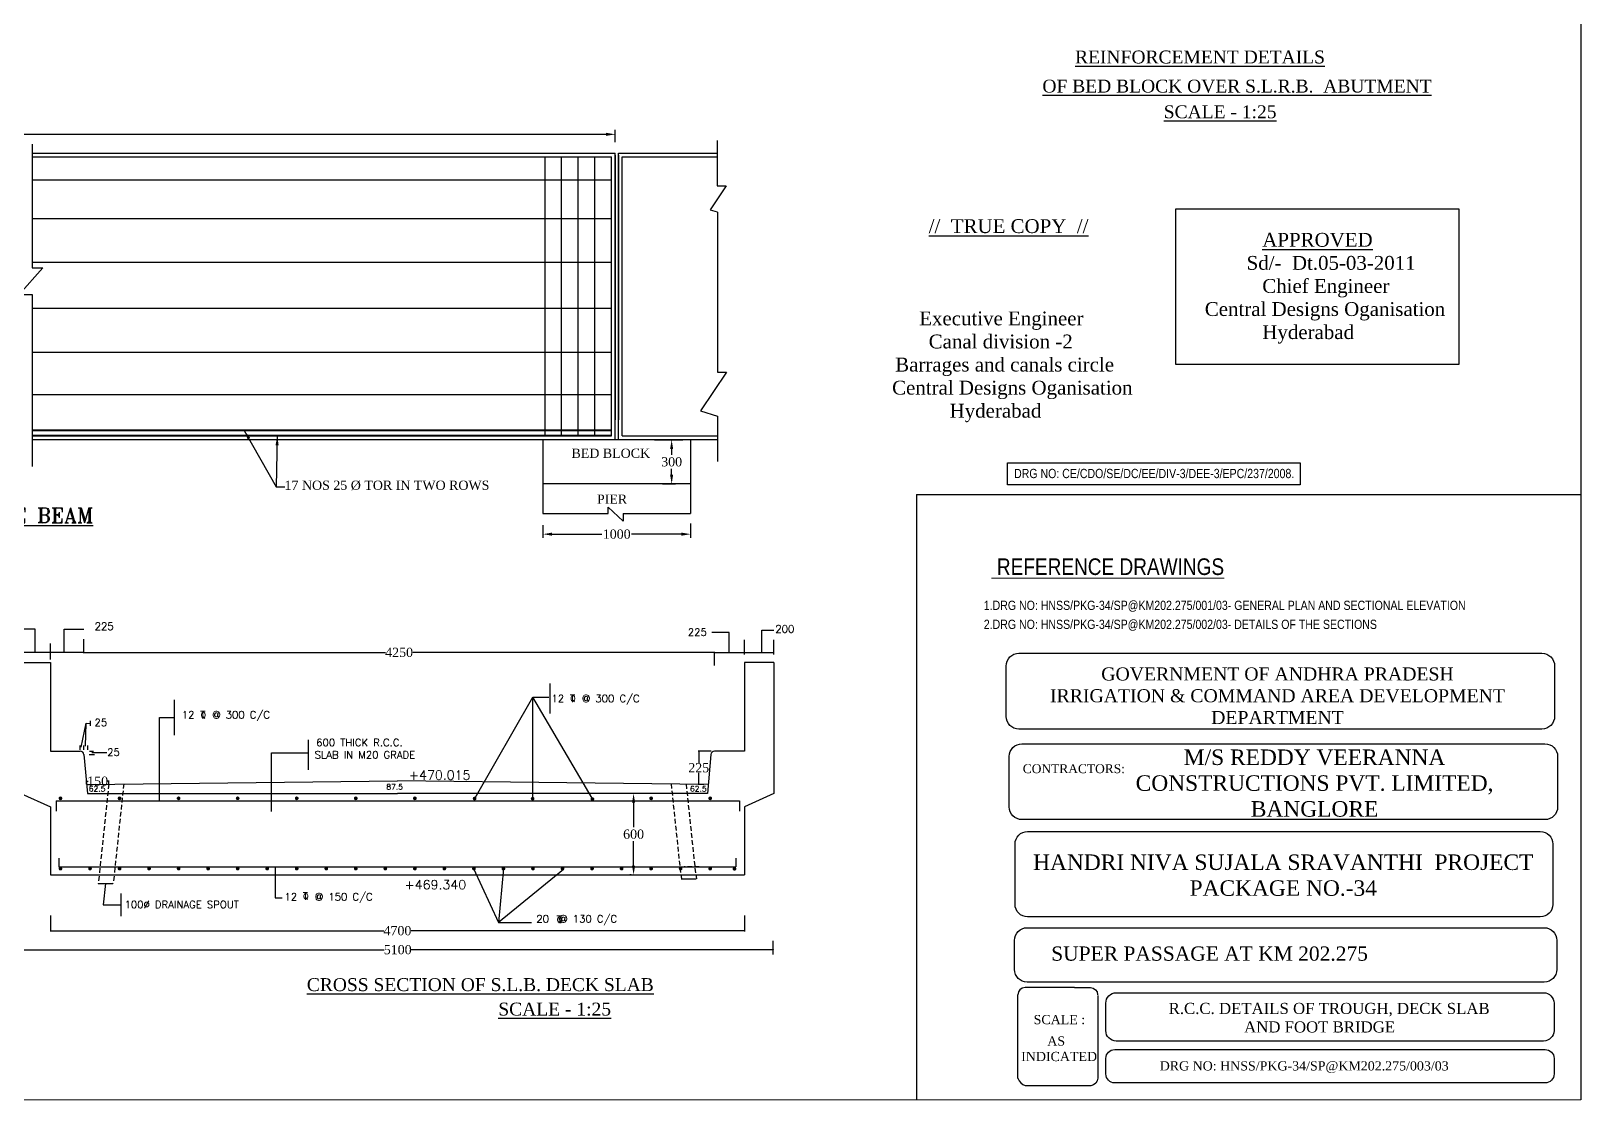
# Model space of a CAD drawing. Header units: millimetres. Extents: x 80 to 6605, y -575 to 2491.
# Drawn here: x 6029.2 to 6449.1, y -574.6 to -285 of the extents above; entities that cross this region are included whole.
import ezdxf

# ---------------------------------------------------------------- set-up
doc = ezdxf.new("R2010")
doc.units = ezdxf.units.MM
doc.linetypes.add('DASHED', pattern=[19.05, 12.7, -6.35])
for name, color, linetype in [('border', 7, 'Continuous'), ('MAIN', 7, 'Continuous'), ('SHEET', 3, 'Continuous')]:
    doc.layers.add(name, color=color, linetype=linetype)
doc.styles.add('ARIAL NARROW', font='ARIALN.TTF')
doc.styles.add('ROMANS', font='romans.shx', dxfattribs={"height": 2.5})
doc.styles.add('ROMANT', font='romant')
doc.styles.add('SIMPLEX', font='simplex.shx')
doc.styles.get("Standard").update_dxf_attribs({"font": 'times.ttf', "height": 2.5})
doc.styles.add('TIMES NEW ROMAN', font='times.ttf')
doc.styles.add('TNR_2.5', font='times.ttf', dxfattribs={"height": 2.5})
doc.dimstyles.new('ISO-25', dxfattribs={"dimtxt": 2.5, "dimasz": 2.5, "dimexe": 1.25, "dimexo": 0.625, "dimtad": 1, "dimlfac": 25, "dimtxsty": 'Standard', "dimcen": 2.5, "dimadec": 0, "dimazin": 0, "dimtfac": 1, "dimtmove": 0, "dimatfit": 3, "dimfxl": 1, "dimarcsym": 0})
doc.dimstyles.get("Standard").update_dxf_attribs({"dimtxt": 0.18, "dimasz": 0.18, "dimexe": 0.18, "dimexo": 0.0625, "dimgap": 0.09, "dimtad": 0, "dimtih": 1, "dimtoh": 1, "dimdec": 4, "dimzin": 0, "dimdsep": 46, "dimtxsty": 'Standard', "dimcen": 0.09, "dimadec": 0, "dimazin": 0, "dimtfac": 1, "dimtdec": 4, "dimtofl": 0, "dimtmove": 0, "dimatfit": 3, "dimfxl": 1, "dimtolj": 1, "dimtzin": 0, "dimarcsym": 0})
doc.dimstyles.new('STYLE_ESH', dxfattribs={"dimtxt": 2.5, "dimasz": 2.5, "dimexe": 1, "dimexo": 0.625, "dimtad": 0, "dimtih": 1, "dimtoh": 1, "dimdec": 0, "dimlfac": 100, "dimzin": 9, "dimdsep": 46, "dimtxsty": 'TNR_2.5', "dimcen": 2.5, "dimadec": 0, "dimazin": 2, "dimtfac": 1, "dimtdec": 0, "dimtofl": 0, "dimtmove": 2, "dimatfit": 3, "dimfxl": 1, "dimarcsym": 0})

# ---------------------------------------------------------------- blocks, each defined once
blk = doc.blocks.new('*D108')
at = {"color": 0, "lineweight": -2, "transparency": 16777216}
for p, q in [((5829.57, -315.16), (5829.57, -311.76)), ((5832.07, -313.01), (6184.98, -313.01)), ((6187.48, -315.16), (6187.48, -311.76))]:
    blk.add_line(p, q, dxfattribs=at)
at = {"color": 0, "transparency": 16777216}
for points in [[(5832.07, -312.59), (5832.07, -313.43), (5829.57, -313.01)], [(6184.98, -312.59), (6184.98, -313.43), (6187.48, -313.01)]]:
    blk.add_solid(points, dxfattribs=at)
at = {"layer": 'Defpoints', "color": 0, "transparency": 16777216}
for p in [(6187.48, -313.01), (5829.57, -315.79), (6187.48, -315.79)]:
    blk.add_point(p, dxfattribs=at)
at = {"color": 0, "transparency": 16777216, "insert": (6008.52, -311.11), "char_height": 2.5, "attachment_point": 5}
blk.add_mtext('13500', dxfattribs=at)
blk = doc.blocks.new('*D114')
at = {"color": 0, "lineweight": -2, "transparency": 16777216}
for p, q in [((6200.34, -395.72), (6203.78, -395.72)), ((6202.78, -398.22), (6202.78, -399.82)), ((6202.78, -405.22), (6202.78, -403.61)), ((6200.34, -407.72), (6203.78, -407.72))]:
    blk.add_line(p, q, dxfattribs=at)
at = {"color": 0, "transparency": 16777216}
for points in [[(6202.36, -398.22), (6203.19, -398.22), (6202.78, -395.72)], [(6202.36, -405.22), (6203.19, -405.22), (6202.78, -407.72)]]:
    blk.add_solid(points, dxfattribs=at)
at = {"layer": 'Defpoints', "color": 0, "transparency": 16777216}
for p in [(6199.72, -395.72), (6199.72, -407.72), (6202.78, -407.72)]:
    blk.add_point(p, dxfattribs=at)
at = {"color": 0, "transparency": 16777216, "insert": (6202.78, -401.72), "char_height": 2.5, "attachment_point": 5, "style": 'TNR_2.5'}
blk.add_mtext('300', dxfattribs=at)
blk = doc.blocks.new('*D115')
at = {"color": 0, "lineweight": -2, "transparency": 16777216}
for p, q in [((6167.9, -418.87), (6167.9, -422.31)), ((6207.9, -418.38), (6207.9, -422.31)), ((6170.4, -421.31), (6183.87, -421.31)), ((6205.4, -421.31), (6191.94, -421.31))]:
    blk.add_line(p, q, dxfattribs=at)
at = {"color": 0, "transparency": 16777216}
for points in [[(6170.4, -420.89), (6170.4, -421.73), (6167.9, -421.31)], [(6205.4, -420.89), (6205.4, -421.73), (6207.9, -421.31)]]:
    blk.add_solid(points, dxfattribs=at)
at = {"layer": 'Defpoints', "color": 0, "transparency": 16777216}
for p in [(6167.9, -418.24), (6207.9, -417.76), (6207.9, -421.31)]:
    blk.add_point(p, dxfattribs=at)
at = {"color": 0, "transparency": 16777216, "insert": (6187.9, -421.31), "char_height": 2.5, "attachment_point": 5, "style": 'TNR_2.5'}
blk.add_mtext('1000', dxfattribs=at)
blk = doc.blocks.new('*D159')
at = {"color": 0, "lineweight": -2, "transparency": 16777216}
for p, q in [((6043.5, -449.74), (6043.5, -453.52)), ((6043.68, -453.34), (6125.27, -453.34)), ((6214.23, -453.34), (6132.64, -453.34)), ((6214.41, -456.9), (6214.41, -453.16))]:
    blk.add_line(p, q, dxfattribs=at)
at = {"color": 0, "transparency": 16777216}
for points in [[(6043.68, -453.31), (6043.68, -453.37), (6043.5, -453.34)], [(6214.23, -453.31), (6214.23, -453.37), (6214.41, -453.34)]]:
    blk.add_solid(points, dxfattribs=at)
at = {"layer": 'Defpoints', "color": 0, "transparency": 16777216}
for p in [(6043.5, -449.67), (6214.41, -453.34), (6214.41, -456.96)]:
    blk.add_point(p, dxfattribs=at)
at = {"color": 0, "transparency": 16777216, "insert": (6128.95, -453.34), "char_height": 2.5, "attachment_point": 5}
blk.add_mtext('\\A1;4250', dxfattribs=at)
blk = doc.blocks.new('*D160')
at = {"color": 0, "lineweight": -2, "transparency": 16777216}
for p, q in [((6026.79, -533.8), (6026.79, -533.68)), ((6026.97, -533.86), (6124.94, -533.86)), ((6230.18, -533.86), (6132.2, -533.86)), ((6230.36, -533.8), (6230.36, -533.68))]:
    blk.add_line(p, q, dxfattribs=at)
at = {"color": 0, "transparency": 16777216}
for points in [[(6026.97, -533.83), (6026.97, -533.89), (6026.79, -533.86)], [(6230.18, -533.83), (6230.18, -533.89), (6230.36, -533.86)]]:
    blk.add_solid(points, dxfattribs=at)
at = {"layer": 'Defpoints', "color": 0, "transparency": 16777216}
for p in [(6026.79, -533.86), (6230.36, -533.86), (6230.36, -533.86)]:
    blk.add_point(p, dxfattribs=at)
at = {"color": 0, "transparency": 16777216, "insert": (6128.57, -533.86), "char_height": 2.5, "attachment_point": 5}
blk.add_mtext('\\A1;5100', dxfattribs=at)
blk = doc.blocks.new('*D161')
at = {"color": 0, "lineweight": -2, "transparency": 16777216}
for p, q in [((6034.5, -524.56), (6034.5, -528.9)), ((6222.5, -524.56), (6222.5, -528.9)), ((6034.68, -528.72), (6124.81, -528.72)), ((6222.32, -528.72), (6132.18, -528.72))]:
    blk.add_line(p, q, dxfattribs=at)
at = {"color": 0, "transparency": 16777216}
for points in [[(6034.68, -528.69), (6034.68, -528.75), (6034.5, -528.72)], [(6222.32, -528.69), (6222.32, -528.75), (6222.5, -528.72)]]:
    blk.add_solid(points, dxfattribs=at)
at = {"layer": 'Defpoints', "color": 0, "transparency": 16777216}
for p in [(6034.5, -524.5), (6222.5, -524.5), (6222.5, -528.72)]:
    blk.add_point(p, dxfattribs=at)
at = {"color": 0, "transparency": 16777216, "insert": (6128.5, -528.72), "char_height": 2.5, "attachment_point": 5}
blk.add_mtext('\\A1;4700', dxfattribs=at)
blk = doc.blocks.new('*D155')
at = {"color": 0, "lineweight": -2, "transparency": 16777216}
for p, q in [((6044.28, -489.02), (6044.28, -488.05)), ((6044.46, -488.23), (6044.71, -488.23)), ((6050.12, -488.23), (6049.86, -488.23)), ((6050.3, -488.94), (6050.3, -488.05))]:
    blk.add_line(p, q, dxfattribs=at)
at = {"color": 0, "transparency": 16777216}
for points in [[(6044.46, -488.2), (6044.46, -488.26), (6044.28, -488.23)], [(6050.12, -488.2), (6050.12, -488.26), (6050.3, -488.23)]]:
    blk.add_solid(points, dxfattribs=at)
at = {"layer": 'Defpoints', "color": 0, "transparency": 16777216}
for p in [(6044.28, -488.23), (6044.28, -489.08), (6050.3, -489.01)]:
    blk.add_point(p, dxfattribs=at)
at = {"color": 0, "transparency": 16777216, "insert": (6047.29, -488.23), "char_height": 2.5, "attachment_point": 5}
blk.add_mtext('\\A1;150', dxfattribs=at)
blk = doc.blocks.new('*D157')
at = {"color": 0, "lineweight": -2, "transparency": 16777216}
for p, q in [((6213.44, -480.08), (6209.93, -480.08)), ((6210.11, -480.26), (6210.11, -483.22)), ((6210.11, -488.9), (6210.11, -485.94)), ((6211.52, -489.08), (6209.93, -489.08))]:
    blk.add_line(p, q, dxfattribs=at)
at = {"color": 0, "transparency": 16777216}
for points in [[(6210.08, -480.26), (6210.14, -480.26), (6210.11, -480.08)], [(6210.08, -488.9), (6210.14, -488.9), (6210.11, -489.08)]]:
    blk.add_solid(points, dxfattribs=at)
at = {"layer": 'Defpoints', "color": 0, "transparency": 16777216}
for p in [(6213.5, -480.08), (6210.11, -489.08), (6211.58, -489.08)]:
    blk.add_point(p, dxfattribs=at)
at = {"color": 0, "transparency": 16777216, "insert": (6210.11, -484.58), "char_height": 2.5, "attachment_point": 5}
blk.add_mtext('\\A1;225', dxfattribs=at)
blk = doc.blocks.new('*D158')
at = {"color": 0, "lineweight": -2, "transparency": 16777216}
for p, q in [((6191.85, -491.58), (6191.47, -491.58)), ((6192.47, -494.08), (6192.47, -500.68)), ((6192.47, -511.08), (6192.47, -504.48)), ((6191.85, -513.58), (6191.47, -513.58))]:
    blk.add_line(p, q, dxfattribs=at)
at = {"color": 0, "transparency": 16777216}
for points in [[(6192.05, -494.08), (6192.89, -494.08), (6192.47, -491.58)], [(6192.05, -511.08), (6192.89, -511.08), (6192.47, -513.58)]]:
    blk.add_solid(points, dxfattribs=at)
at = {"layer": 'Defpoints', "color": 0, "transparency": 16777216}
for p in [(6192.47, -491.58), (6192.47, -513.58), (6192.47, -513.58)]:
    blk.add_point(p, dxfattribs=at)
at = {"color": 0, "transparency": 16777216, "insert": (6192.47, -502.58), "char_height": 2.5, "attachment_point": 5, "style": 'TNR_2.5'}
blk.add_mtext('600', dxfattribs=at)

msp = doc.modelspace()

# ---------------------------------------------------------------- linework, layer by layer
for p, q in [((6449.115, 15.4283), (6449.115, -574.5717)), ((6215.07449, -314.6924), (6215.07449, -327.00176)), ((6029.54767, -315.71162), (6029.54767, -349.14401)), ((6029.54767, -318.11533), (6187.47579, -318.11533)), ((6029.54767, -318.11533), (6187.47579, -318.11533)), ((6187.47579, -395.71533), (6187.47579, -318.11533)), ((6187.47579, -318.61533), (6187.47579, -390.37728)), ((6188.34303, -395.71533), (6188.34303, -318.11533)), ((6188.34303, -318.11533), (6215.07449, -318.11533)), ((6188.34303, -318.11533), (6215.07449, -318.11533)), ((6188.34303, -318.61533), (6188.34303, -390.37728)), ((6029.54767, -319.11533), (6186.47579, -319.11533)), ((6168.47579, -394.71533), (6168.47579, -319.11533)), ((6172.97579, -394.71533), (6172.97579, -319.11533)), ((6177.47579, -394.71533), (6177.47579, -319.11533)), ((6181.97579, -394.71533), (6181.97579, -319.11533)), ((6186.47579, -394.71533), (6186.47579, -319.11533)), ((6189.34303, -394.71533), (6189.34303, -319.11533)), ((6189.34303, -319.11533), (6215.07449, -319.11533)), ((6029.54767, -325.37546), (6186.47579, -325.37546)), ((6217.56163, -327.00176), (6213.20833, -333.4596)), ((6215.07449, -327.00176), (6217.56163, -327.00176)), ((6029.54767, -335.77643), (6186.47579, -335.77643)), ((6213.20833, -333.4596), (6215.07449, -334.04523)), ((6215.20878, -334.12), (6215.20878, -377.47409)), ((6029.54767, -347.63435), (6186.47579, -347.63435)), ((6032.40591, -349.14401), (6026.01693, -356.3681)), ((6029.54767, -349.14401), (6032.40591, -349.14401)), ((6026.01693, -356.3681), (6029.54767, -356.3681)), ((6029.54767, -356.3681), (6029.54767, -402.95886)), ((6029.54767, -360.06292), (6186.47579, -360.06292)), ((6029.54767, -372.04226), (6186.47579, -372.04226)), ((6217.64689, -377.47409), (6210.60169, -387.92521)), ((6215.15974, -377.47409), (6217.64689, -377.47409)), ((6029.54767, -383.48683), (6186.47579, -383.48683)), ((6210.60169, -387.92521), (6215.15974, -389.35561)), ((6215.15974, -389.35561), (6215.15974, -401.66496)), ((6188.34303, -395.71533), (6029.54767, -395.71533)), ((6167.90142, -395.71533), (6167.90142, -415.74079)), ((6215.15974, -395.71533), (6188.34303, -395.71533)), ((6198.10079, -395.71533), (6205.77527, -395.71533)), ((6207.90142, -395.71533), (6207.90142, -415.73362)), ((6207.90142, -407.71533), (6167.90142, -407.71533)), ((6269.115, -410.58368), (6269.115, -574.5717)), ((6269.115, -410.58368), (6449.115, -410.58368)), ((6185.54585, -415.74079), (6185.54585, -413.96461)), ((6189.67736, -417.75011), (6185.54585, -413.96461)), ((6167.90142, -415.74079), (6185.54585, -415.74079)), ((6189.67736, -415.74079), (6207.90142, -415.73362)), ((6189.67736, -415.74079), (6189.67736, -417.75011)), ((6318.22776, -546.26658), (6318.22776, -568.67619))]:
    msp.add_line(p, q)
at = {"lineweight": 40}
for p, q in [((6186.47579, -393.21533), (6029.54767, -393.21533)), ((6186.47579, -394.71533), (6029.54767, -394.71533))]:
    msp.add_line(p, q, dxfattribs=at)
at = {"ltscale": 6}
msp.add_line((6189.34303, -394.71533), (6215.15974, -394.71533), dxfattribs=at)
at = {"color": 0}
for p, q in [((6043.4962, -453.33928), (6026.4962, -453.33928)), ((6034.4962, -455.27172), (6034.4962, -450.90776)), ((6214.41301, -453.33928), (6230.4962, -453.33928)), ((6222.4962, -453.8598), (6222.4962, -449.93463)), ((6230.4962, -453.8598), (6230.4962, -449.93463)), ((6026.4962, -456.07853), (6034.4962, -456.07853)), ((6034.4962, -456.07853), (6034.4962, -480.07853)), ((6222.4962, -456.07853), (6222.4962, -480.07853)), ((6230.4962, -456.07853), (6222.4962, -456.07853)), ((6230.4962, -456.07853), (6230.4962, -491.57853)), ((6169.8404, -469.85567), (6169.8404, -461.74342)), ((6068.1495, -475.79023), (6068.1495, -466.17835)), ((6045.36795, -473.26502), (6045.36795, -471.87397)), ((6042.4962, -478.52901), (6042.4962, -479.74545)), ((6043.4962, -478.52901), (6043.4962, -479.74545)), ((6044.4962, -478.52901), (6044.4962, -479.74545)), ((6104.36638, -485.16754), (6104.36638, -477.05529)), ((6034.4962, -480.07853), (6042.57938, -480.07853)), ((6043.57562, -480.9919), (6044.4962, -491.57853)), ((6045.00103, -480.9919), (6046.42644, -480.9919)), ((6045.08939, -480.07853), (6046.2036, -480.07853)), ((6213.41677, -480.9919), (6212.4962, -491.57853)), ((6222.4962, -480.07853), (6214.41301, -480.07853)), ((6044.2788, -489.07853), (6128.4962, -488.07853)), ((6212.71359, -489.07853), (6128.4962, -488.07853)), ((6026.4962, -491.57853), (6034.4962, -495.17853)), ((6034.4962, -495.17853), (6034.4962, -513.57853)), ((6036.01198, -493.57853), (6221.18887, -493.57853)), ((6036.01198, -493.57853), (6036.01198, -496.36611)), ((6036.01198, -493.57853), (6036.01198, -495.94374)), ((6044.4962, -491.57853), (6128.4962, -491.57853)), ((6212.4962, -491.57853), (6128.4962, -491.57853)), ((6221.18887, -493.57853), (6221.18887, -496.37058)), ((6221.18887, -493.57853), (6221.18887, -495.94374)), ((6230.4962, -491.57853), (6222.4962, -495.17853)), ((6036.8066, -509.06036), (6036.8066, -511.42284)), ((6036.8066, -511.42284), (6220.17658, -511.42284)), ((6220.17658, -509.09534), (6220.17658, -511.42284)), ((6034.4962, -513.57853), (6222.4962, -513.57853)), ((6044.4962, -513.57853), (6128.4962, -513.57853)), ((6047.3891, -515.94633), (6051.44246, -515.94633)), ((6205.37482, -514.68253), (6209.42818, -514.68253)), ((6053.6461, -524.7772), (6053.6461, -518.59813)), ((6230.32475, -535.12462), (6230.32475, -531.50082))]:
    msp.add_line(p, q, dxfattribs=at)
at = {"color": 0, "linetype": 'DASHED', "ltscale": 0.1}
for p, q in [((6050.29523, -489.00709), (6047.71067, -513.57853)), ((6054.35649, -488.95887), (6051.76402, -513.57853)), ((6202.6359, -488.95887), (6205.22837, -513.57853)), ((6206.69716, -489.00709), (6209.28173, -513.57853)), ((6046.72741, -511.42284), (6050.78076, -511.42284)), ((6210.26499, -511.42284), (6206.21163, -511.42284)), ((6047.72142, -513.91848), (6047.3891, -515.94633)), ((6051.77477, -513.91848), (6051.44246, -515.94633)), ((6205.28144, -513.48253), (6205.47809, -514.68253)), ((6209.33479, -513.48253), (6209.53145, -514.68253))]:
    msp.add_line(p, q, dxfattribs=at)
at = {"color": 0, "ltscale": 6}
msp.add_line((6222.4962, -495.17853), (6222.4962, -513.57853), dxfattribs=at)
at = {"color": 7}
for p, q in [((6311.9434, -544.12579), (6298.50334, -544.12579)), ((6296.57152, -568.73687), (6296.57152, -546.05761)), ((6316.38537, -570.7006), (6298.50334, -570.7006))]:
    msp.add_line(p, q, dxfattribs=at)
for points in [[(6339.36118, -333.19054), (6416.02449, -333.19054), (6416.02449, -375.39298), (6339.36118, -375.39298)], [(6293.7171, -402.01662), (6373.05382, -402.01662), (6373.05382, -407.95782), (6293.7171, -407.95782)]]:
    msp.add_lwpolyline(points, close=True)
for points in [[(6296.86487, -453.56603), (6438.50205, -453.56603, -0.414213562), (6441.96629, -457.03027), (6441.96629, -470.65349, -0.414213562), (6438.50205, -474.11773), (6296.86487, -474.11773, -0.414213562), (6293.40063, -470.65349), (6293.40063, -457.03027, -0.414213562)], [(6297.68571, -478.08601), (6439.32289, -478.08601, -0.414213562), (6442.78713, -481.55025), (6442.78713, -495.17347, -0.414213562), (6439.32289, -498.6377), (6297.68571, -498.6377, -0.414213562), (6294.22147, -495.17347), (6294.22147, -481.55025, -0.414213562)], [(6299.19751, -501.84613), (6438.09216, -501.84613, -0.414213562), (6441.48932, -505.24329), (6441.48932, -521.57969, -0.414213562), (6438.09216, -524.97685), (6299.19751, -524.97685, -0.414213562), (6295.80035, -521.57969), (6295.80035, -505.24329, -0.414213562)], [(6299.08783, -527.90211), (6439.13994, -527.90211, -0.414213562), (6442.56541, -531.32758), (6442.56541, -539.20582, -0.414213562), (6439.13994, -542.63129), (6299.08783, -542.63129, -0.414213562), (6295.66236, -539.20582), (6295.66236, -531.32758, -0.414213562)], [(6323.23014, -545.53224), (6438.97568, -545.53224, -0.414213562), (6441.80665, -548.3632), (6441.80665, -555.77438, -0.414213562), (6438.97568, -558.60535), (6323.23014, -558.60535, -0.414213562), (6320.39917, -555.77438), (6320.39917, -548.3632, -0.414213562)], [(6322.81892, -560.89061), (6439.41376, -560.89061, -0.414213562), (6441.82008, -563.29693), (6441.82008, -567.5295, -0.414213562), (6439.41376, -569.93582), (6322.81892, -569.93582, -0.414213562), (6320.4126, -567.5295), (6320.4126, -563.29693, -0.414213562)]]:
    msp.add_lwpolyline(points, format="xyb", close=True)
at = {"color": 0, "const_width": 0.5}
for points in [[(6036.96939, -492.8611, -1), (6037.46939, -492.8611, -1)], [(6052.96939, -492.8611, -1), (6053.46939, -492.8611, -1)], [(6068.96939, -492.8611, -1), (6069.46939, -492.8611, -1)], [(6084.96939, -492.8611, -1), (6085.46939, -492.8611, -1)], [(6100.96939, -492.8611, -1), (6101.46939, -492.8611, -1)], [(6116.96939, -492.8611, -1), (6117.46939, -492.8611, -1)], [(6132.96939, -492.8611, -1), (6133.46939, -492.8611, -1)], [(6149.16417, -492.91224, 1), (6149.66417, -492.91224, 1)], [(6164.87199, -492.95839, -1), (6165.37199, -492.95839, -1)], [(6181.06678, -493.05568, -1), (6181.56678, -493.05568, -1)], [(6196.96939, -492.8611, -1), (6197.46939, -492.8611, -1)], [(6212.96939, -492.8611, -1), (6213.46939, -492.8611, -1)], [(6036.96939, -511.90438, -1), (6037.46939, -511.90438, -1)], [(6044.96939, -511.90438, -1), (6045.46939, -511.90438, -1)], [(6052.96939, -511.90438, -1), (6053.46939, -511.90438, -1)], [(6060.96939, -511.90438, -1), (6061.46939, -511.90438, -1)], [(6068.96939, -511.90438, -1), (6069.46939, -511.90438, -1)], [(6076.96939, -511.90438, -1), (6077.46939, -511.90438, -1)], [(6084.96939, -511.90438, -1), (6085.46939, -511.90438, -1)], [(6092.96939, -511.90438, -1), (6093.46939, -511.90438, -1)], [(6100.96939, -511.90438, -1), (6101.46939, -511.90438, -1)], [(6108.96939, -511.90438, -1), (6109.46939, -511.90438, -1)], [(6116.96939, -511.90438, -1), (6117.46939, -511.90438, -1)], [(6124.96939, -511.90438, -1), (6125.46939, -511.90438, -1)], [(6132.96939, -511.90438, -1), (6133.46939, -511.90438, -1)], [(6140.96939, -511.90438, -1), (6141.46939, -511.90438, -1)], [(6148.96939, -511.90438, -1), (6149.46939, -511.90438, -1)], [(6156.96939, -511.90438, -1), (6157.46939, -511.90438, -1)], [(6164.96939, -511.90438, -1), (6165.46939, -511.90438, -1)], [(6172.96939, -511.90438, -1), (6173.46939, -511.90438, -1)], [(6180.96939, -511.90438, -1), (6181.46939, -511.90438, -1)], [(6188.96939, -511.90438, -1), (6189.46939, -511.90438, -1)], [(6196.96939, -511.90438, -1), (6197.46939, -511.90438, -1)], [(6204.96939, -511.90438, -1), (6205.46939, -511.90438, -1)], [(6212.96939, -511.90438, -1), (6213.46939, -511.90438, -1)], [(6219.54202, -511.95924, -1), (6220.04202, -511.95924, -1)]]:
    msp.add_lwpolyline(points, format="xyb", close=True, dxfattribs=at)
at = {"color": 7}
for points in [[(6311.9434, -544.12579), (6316.22748, -544.12579, -0.414213562), (6318.1593, -546.05761)], [(6318.2269, -568.6611, -0.368140093), (6316.33008, -570.70751)]]:
    msp.add_lwpolyline(points, format="xyb", dxfattribs=at)
at = {"color": 0}
for centre, start, end in [((6042.57938, -481.07853), 4.9697407, 90), ((6214.41301, -481.07853), 90, 175.0302593)]:
    msp.add_arc(centre, 1, start, end, dxfattribs=at)
at = {"color": 7}
for centre, radius, start, end in [((6298.50334, -546.05761), 1.93182, 90, 180), ((6299.71366, -567.52735), 3.36689, 200.3157406, 249.7662947)]:
    msp.add_arc(centre, radius, start, end, dxfattribs=at)
at = {"layer": 'border', "lineweight": 5}
for p, q in [((6449.115, -574.5717), (6449.115, 25.4283)), ((5589.115, -574.5717), (6449.115, -574.5717))]:
    msp.add_line(p, q, dxfattribs=at)

# ---------------------------------------------------------------- texts
at = {"color": 0}
for s, height, style, p in [('%%UREINFORCEMENT DETAILS', 3.5, 'TIMES NEW ROMAN', (6312.05573, -293.81355)), ('%%UOF BED BLOCK OVER S.L.R.B.  ABUTMENT', 3.5, 'TIMES NEW ROMAN', (6303.21139, -301.6975)), ('%%USCALE - 1:25', 3.5, 'TIMES NEW ROMAN', (6336.08559, -308.6508)), ('12   @ 300 C/C', 2, 'SIMPLEX', (6170.23274, -466.81283)), ('T ', 2, 'SIMPLEX', (6175.22831, -466.79141)), ('Q', 1.5, 'SIMPLEX', (6175.33042, -466.56701)), ('12   @ 300 C/C', 2, 'SIMPLEX', (6070.08969, -471.24202)), ('T ', 2, 'SIMPLEX', (6075.10724, -471.28433)), ('Q', 1.5, 'SIMPLEX', (6075.20935, -471.05994)), ('600 THICK R.C.C. ', 2, 'SIMPLEX', (6106.50124, -478.74917)), ('SLAB IN M20 GRADE', 2, 'SIMPLEX', (6106.06559, -482.08488)), ('+470.015', 2.5, 'ROMANS', (6131.56465, -487.82337)), ('+469.340', 2.5, 'ROMANS', (6130.41007, -517.49959)), ('100%%C DRAINAGE SPOUT', 2, 'SIMPLEX', (6054.57565, -522.62659)), ('12   @ 150 C/C', 2, 'SIMPLEX', (6097.90005, -520.52066)), ('T ', 2, 'SIMPLEX', (6102.88035, -520.35246)), ('Q', 1.5, 'SIMPLEX', (6102.98246, -520.12806)), ('20  @ 130 C/C', 2, 'SIMPLEX', (6166.13394, -526.52944)), ('T ', 2, 'SIMPLEX', (6171.58933, -526.70754)), ('Q', 1.5, 'SIMPLEX', (6171.69144, -526.49056)), ('%%UCROSS SECTION OF S.L.B. DECK SLAB', 3.5, 'TIMES NEW ROMAN', (6103.94515, -545.07209)), ('%%USCALE - 1:25', 3.5, 'TIMES NEW ROMAN', (6155.82255, -551.69845))]:
    msp.add_text(s, height=height, dxfattribs=dict(at, style=style)).set_placement(p)
for s, height, p in [('BED BLOCK', 2.5, (6175.64696, -400.63562)), ('PIER', 2.5, (6182.54515, -413.0767)), ('SUPER PASSAGE AT KM 202.275', 3.85, (6305.61129, -536.8376)), ('AS ', 2.5, (6304.53049, -559.84279)), ('INDICATED', 2.5, (6297.46005, -564.03589)), ('DRG NO: HNSS/PKG-34/SP@KM202.275/003/03', 2.5, (6334.99261, -566.57449))]:
    msp.add_text(s, height=height).set_placement(p)
at = {"style": 'ROMANT'}
msp.add_text('%%ULONGITUDINAL SECTION OF MIDDLE BEAM', height=4, dxfattribs=at).set_placement((5926.97495, -418.20455))
for s, insert, char_height, width, attachment_point in [('                       {\\L//  TRUE COPY  //}\\P                       \\P\\P\\P^I^IExecutive Engineer\\P                       Canal division -2\\P^I      Barrages and canals circle\\P                Central Designs Oganisation\\P                           Hyderabad', (6239.84543, -335.99368), 3.75, 91.3235094, 1), ('                           {\\LAPPROVED}\\P                        Sd/-  Dt.05-03-2011\\P                           Chief Engineer\\P                Central Designs Oganisation\\P                           Hyderabad', (6324.54773, -339.70568), 3.75, 255, 1), ('17 NOS 25 %%C TOR IN TWO ROWS', (6097.92012, -406.80444), 2.5, 90.9920635, 1), ('M/S REDDY VEERANNA CONSTRUCTIONS PVT. LIMITED, BANGLORE', (6376.94085, -479.62665), 4.2, 107.7300196, 2), ('HANDRI NIVA SUJALA SRAVANTHI  PROJECT\\PPACKAGE NO.-34', (6368.45724, -508.06376), 4.2, 151.5, 2), ('SCALE :', (6300.83989, -551.53973), 2.5, 25.272, 1)]:
    msp.add_mtext(s, dxfattribs=dict(insert=insert, char_height=char_height, width=width, attachment_point=attachment_point))
at = {"color": 0, "char_height": 2, "attachment_point": 5, "style": 'SIMPLEX'}
for s, insert in [('225', (6049.04438, -446.27)), ('225', (6209.73794, -447.83795)), ('200', (6233.43486, -446.99108))]:
    msp.add_mtext(s, dxfattribs=dict(at, insert=insert))
at = {"color": 0, "linetype": 'ByBlock', "attachment_point": 5, "style": 'SIMPLEX'}
for s, insert, char_height in [('\\A1;25', (6048.13762, -472.29646), 2), ('\\A1;25', (6051.59798, -480.3661), 2), ('62.5', (6047.13363, -490.27231), 1.5), ('87.5', (6127.73278, -489.73799), 1.5), ('62.5', (6210.00375, -490.27231), 1.5)]:
    msp.add_mtext(s, dxfattribs=dict(at, insert=insert, char_height=char_height))
at = {"layer": 'MAIN', "color": 0, "lineweight": 5, "style": 'ARIAL NARROW'}
for s, height, p in [('DRG NO: CE/CDO/SE/DC/EE/DIV-3/DEE-3/EPC/237/2008.', 2.5, (6295.53775, -406.12361)), ('%%U REFERENCE DRAWINGS', 4.5, (6289.45012, -432.36849)), ('1.DRG NO: HNSS/PKG-34/SP@KM202.275/001/03- GENERAL PLAN AND SECTIONAL ELEVATION', 2.5, (6287.33693, -441.8338)), ('2.DRG NO: HNSS/PKG-34/SP@KM202.275/002/03- DETAILS OF THE SECTIONS', 2.5, (6287.33693, -446.98019))]:
    msp.add_text(s, height=height, dxfattribs=at).set_placement(p)
at = {"layer": 'SHEET', "color": 7}
for s, insert, char_height, width, attachment_point in [('GOVERNMENT OF ANDHRA PRADESH\\PIRRIGATION & COMMAND AREA DEVELOPMENT DEPARTMENT', (6366.89482, -465.07783), 3.53871, 136.012937, 5), ('CONTRACTORS:', (6297.89824, -484.86495), 2.4063228, 35.8252135, 4), (' R.C.C. DETAILS OF TROUGH, DECK SLAB \\P                   AND FOOT BRIDGE ', (6336.27365, -548.26348), 3.0079035, 118.0530507, 1)]:
    msp.add_mtext(s, dxfattribs=dict(at, insert=insert, char_height=char_height, width=width, attachment_point=attachment_point))

# ---------------------------------------------------------------- dimensions: what is measured, and where the dimension line sits
for base, p1, p2, text, dimstyle, picture, middle in [((6187.47579, -313.00878), (5829.57323, -315.78646), (6187.47579, -315.78646), '13500', 'ISO-25', '*D108', (6008.52451, -311.11215)), ((6207.90142, -421.31012), (6167.90142, -418.24112), (6207.90142, -417.75654), '1000', 'STYLE_ESH', '*D115', (6187.90142, -421.31012))]:
    dim = msp.add_linear_dim(base=base, p1=p1, p2=p2, text=text, dimstyle=dimstyle)
    dim.commit()
    dim.dimension.update_dxf_attribs({"geometry": picture, "text_midpoint": middle})
dim = msp.add_linear_dim(base=(6202.77703, -407.71533), p1=(6199.71677, -395.71533), p2=(6199.71677, -407.71533), angle=90, text='300', dimstyle='STYLE_ESH')
dim.commit()
dim.dimension.update_dxf_attribs({"geometry": '*D114', "text_midpoint": (6202.77703, -401.71533)})
at = {"color": 0}
for base, p1, p2, text, picture, middle in [((6214.41301, -453.33928), (6043.4962, -449.67465), (6214.41301, -456.96204), '4250', '*D159', (6128.9546, -453.33928)), ((6044.2788, -488.2269), (6050.29523, -489.00709), (6044.2788, -489.07853), '150', '*D155', (6047.28702, -488.2269)), ((6222.4962, -528.71818), (6034.4962, -524.4989), (6222.4962, -524.4989), '4700', '*D161', (6128.4962, -528.71818)), ((6230.35781, -533.86347), (6026.78622, -533.86347), (6230.35781, -533.86347), '5100', '*D160', (6128.57202, -533.86347))]:
    dim = msp.add_linear_dim(base=base, p1=p1, p2=p2, text=text, dimstyle='Standard', override={"dimscale": 1}, dxfattribs=at)
    dim.commit()
    dim.dimension.update_dxf_attribs({"geometry": picture, "text_midpoint": middle})
dim = msp.add_linear_dim(base=(6210.10627, -489.07853), p1=(6213.50258, -480.07853), p2=(6211.58148, -489.07853), angle=90, text='225', dimstyle='Standard', override={"dimscale": 1}, dxfattribs=at)
dim.commit()
dim.dimension.update_dxf_attribs({"geometry": '*D157', "text_midpoint": (6210.10627, -484.57853)})
dim = msp.add_linear_dim(base=(6192.47062, -513.57853), p1=(6192.47062, -491.57853), p2=(6192.47062, -513.57853), angle=90, text='600', dimstyle='STYLE_ESH', dxfattribs=at)
dim.commit()
dim.dimension.update_dxf_attribs({"geometry": '*D158', "text_midpoint": (6192.47062, -502.57853)})

# ---------------------------------------------------------------- leaders
at = {"ltscale": 6}
msp.add_leader([(6087.02293, -393.21533), (6095.61376, -408.46517)], dimstyle='ISO-25', override={"dimgap": 0.625, "dimtad": 0}, dxfattribs=at)
msp.add_leader([(6095.96226, -394.71533), (6095.61376, -408.46517), (6097.98004, -408.46517)], dimstyle='STYLE_ESH', override={"dimgap": 0.625, "dimtad": 0})
at = {"color": 0}
for points in [[(6030.39943, -453.33928), (6030.39943, -447.00717), (6024.43619, -447.00717)], [(6038.24579, -453.33928), (6038.24579, -447.00717), (6043.58132, -447.00717)], [(6218.39835, -453.33928), (6218.39835, -447.94794), (6213.69053, -447.94794)], [(6227.18627, -453.33928), (6227.18627, -447.32076), (6230.4962, -447.32076)], [(6149.53867, -492.69544), (6165.16708, -465.48077)], [(6165.16708, -492.71249), (6165.16708, -465.48077), (6169.5165, -465.48077)], [(6181.21842, -492.82584), (6165.16708, -465.48077)], [(6042.86099, -478.96833), (6044.19803, -472.51386)], [(6043.97519, -478.69012), (6044.19803, -472.51386), (6045.36795, -472.5695)], [(6064.02507, -493.49263), (6064.02507, -470.98429), (6068.1495, -470.98429)], [(6045.71373, -480.43456), (6049.75581, -480.43456)], [(6094.33919, -496.45939), (6094.33919, -480.58096), (6104.36638, -480.58096)], [(6095.38618, -511.42284), (6095.38618, -519.7966), (6097.25445, -519.7966)], [(6149.1136, -511.90447), (6155.9082, -526.45415), (6164.84446, -526.45415)], [(6157.24218, -511.88203), (6155.9082, -526.45415)], [(6173.46744, -512.09987), (6155.9082, -526.45415)], [(6049.41578, -515.94633), (6048.75408, -521.68766), (6053.6461, -521.68766)]]:
    msp.add_leader(points, dimstyle='Standard', override={"dimscale": 1}, dxfattribs=at)

doc.saveas('drawing.dxf')
